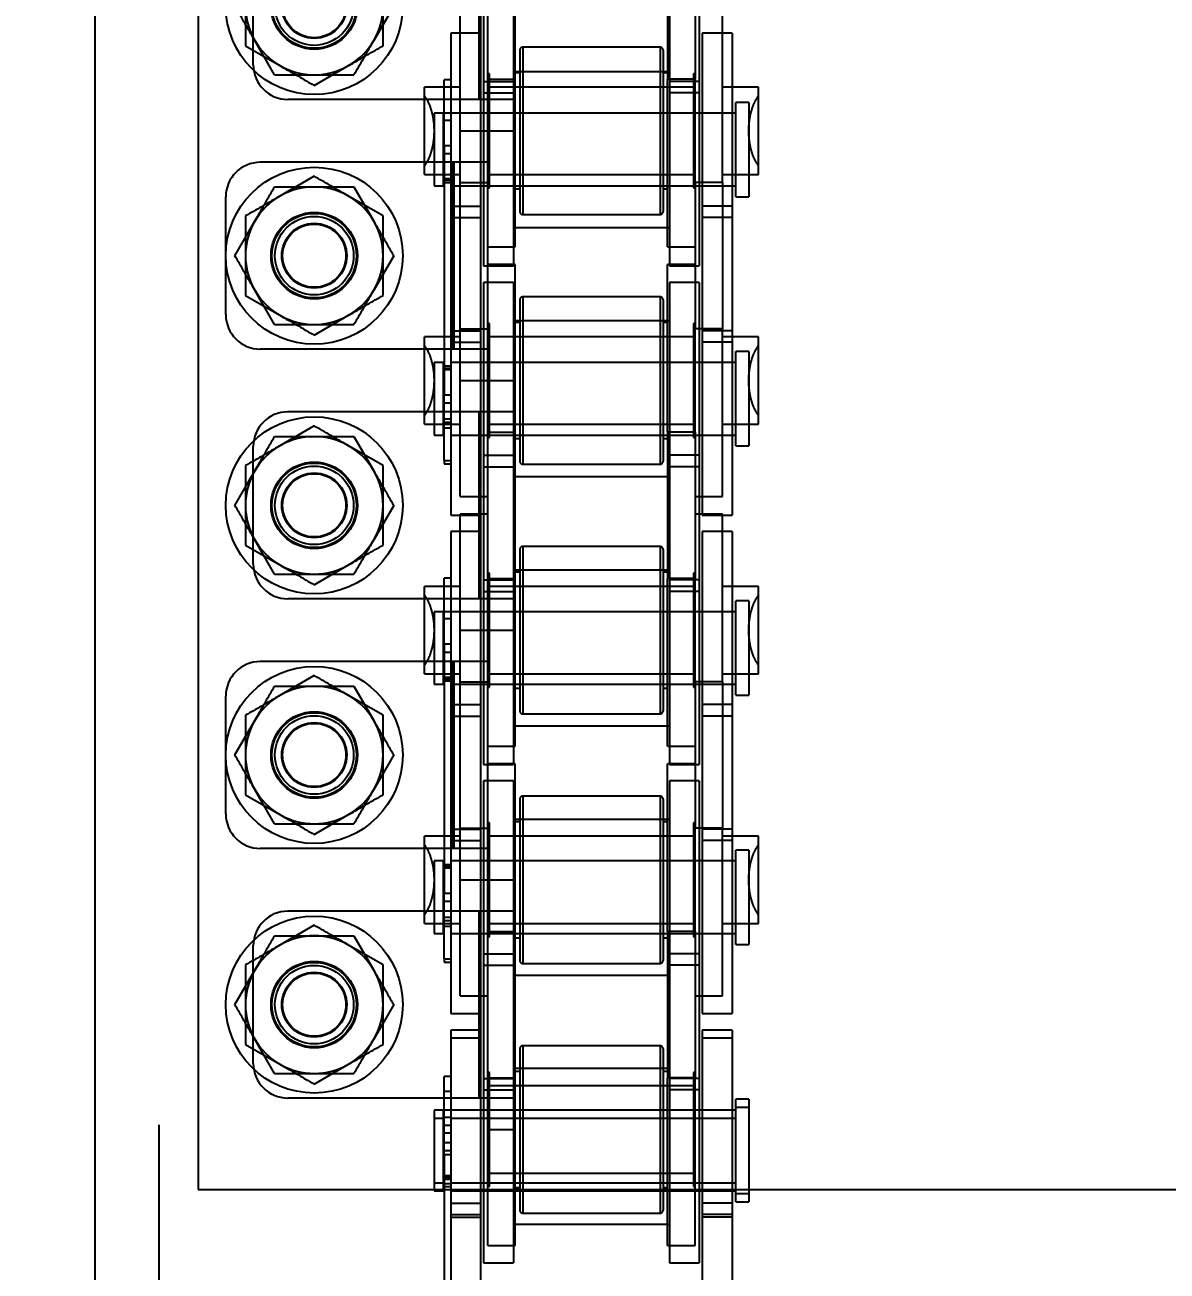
# Model space of a CAD drawing. Header units: metres. Extents: x 0 to 63075, y 0 to 44550.
# Drawn here: x 13774.9 to 13833, y 30065.2 to 30128.6 of the extents above; entities that cross this region are included whole.
import ezdxf

# ---------------------------------------------------------------- set-up
doc = ezdxf.new("R2010")
doc.units = ezdxf.units.M
doc.header["$LTSCALE"] = 75
doc.linetypes.add('HIDDEN2', pattern=[4.7625, 3.175, -1.5875])
for name, color, linetype in [('18_COTAS', 7, 'Continuous'), ('SDM', 7, 'Continuous'), ('SL1', 8, 'Continuous'), ('SL4', 4, 'Continuous'), ('ST1', 7, 'HIDDEN2')]:
    doc.layers.add(name, color=color, linetype=linetype)
doc.styles.add('ROMANS', font='ROMANS.SHX')
doc.dimstyles.new('75___1-75', dxfattribs={"dimscale": 75, "dimtxt": 2.5, "dimasz": 2, "dimexe": 1.5, "dimexo": 1, "dimgap": 0.5, "dimtad": 1, "dimdec": 0, "dimzin": 12, "dimtxsty": 'ROMANS', "dimcen": 0, "dimclrd": 256, "dimclre": 256, "dimclrt": 3, "dimazin": 3, "dimtfac": 1, "dimtdec": 0, "dimtmove": 0, "dimatfit": 0, "dimfxl": 1, "dimlwd": -1, "dimlwe": -1, "dimarcsym": 0})

# ---------------------------------------------------------------- blocks, each defined once
blk = doc.blocks.new('A$C1d93b9d1')
at = {"layer": 'SL1'}
for radius, start, end in [(1979, 150.488695, 76.215496), (1915.5, 151.397673, 77.946628), (1915.5, 151.397673, 77.482416), (1907.5, 151.517007, 77.895312), (1508, 159.384288, 0), (1508, 159.384288, 0), (1500, 179.960074, 0.039926)]:
    blk.add_arc((6031.727, 6950), radius, start, end, dxfattribs=at)
blk = doc.blocks.new('*D27')
at = {"layer": '18_COTAS', "transparency": 16777216}
for p, q in [((12131.24, 27878.333), (12131.24, 30705.371)), ((13913.74, 30509.566), (13913.74, 30705.371)), ((11981.24, 30592.871), (11122.311, 30592.871)), ((13913.74, 30592.871), (12131.24, 30592.871)), ((14063.74, 30592.871), (14213.74, 30592.871))]:
    blk.add_line(p, q, dxfattribs=at)
for points in [[(11981.24, 30617.871), (11981.24, 30567.871), (12131.24, 30592.871)], [(14063.74, 30617.871), (14063.74, 30567.871), (13913.74, 30592.871)]]:
    blk.add_solid(points, dxfattribs=at)
at = {"layer": 'Defpoints', "color": 0, "transparency": 16777216}
for p in [(13913.74, 30592.871), (13913.74, 30434.566), (12131.24, 27803.333)]:
    blk.add_point(p, dxfattribs=at)
at = {"layer": '18_COTAS', "color": 3, "transparency": 16777216, "insert": (11476.776, 30724.121), "char_height": 187.5, "attachment_point": 5, "style": 'ROMANS'}
blk.add_mtext('1782', dxfattribs=at)
blk = doc.blocks.new('A$C429c7d53')
at = {"layer": 'SL4'}
blk.add_line((57.76, 2339.738), (57.76, 3129.5), dxfattribs=at)
at = {"layer": 'ST1'}
for p, q in [((60.997, 3339.738), (60.997, 2339.738)), ((57.76, 2339.738), (57.76, 3129.5)), ((63, 3086.975), (63, 2979.255)), ((77.287, 3034.715), (77.287, 3044.215)), ((77.375, 3034.715), (77.375, 3044.215)), ((77.725, 3034.715), (77.725, 3044.215)), ((79.125, 3034.715), (79.125, 3044.215)), ((86.875, 3043.193), (86.875, 3035.737)), ((88.275, 3043.193), (88.275, 3035.737)), ((65.8, 3036.465), (65.8, 3042.465)), ((77.515, 3041.965), (77.515, 3035.626)), ((79.035, 3041.965), (79.035, 3035.626)), ((86.965, 3041.965), (86.965, 3035.626)), ((88.485, 3041.965), (88.485, 3035.626)), ((72.941, 3039.465), (71.931, 3037.715)), ((76.325, 3033.115), (76.325, 3039.02)), ((89.675, 3030.493), (89.675, 3039.02)), ((66.879, 3035.965), (65.869, 3037.715)), ((75.843, 3038.084), (75.843, 3029.287)), ((77.363, 3038.084), (75.843, 3038.084)), ((77.363, 3038.084), (77.363, 3029.287)), ((88.637, 3038.084), (88.637, 3029.287)), ((90.157, 3038.084), (88.637, 3038.084)), ((90.157, 3038.084), (90.157, 3029.287)), ((65.4, 3037.444), (67.15, 3036.434)), ((79.35, 3037.215), (79.35, 3029.015)), ((79.505, 3037.37), (79.505, 3028.908)), ((86.495, 3037.37), (79.505, 3037.37)), ((86.495, 3037.37), (86.495, 3028.908)), ((86.65, 3037.215), (86.65, 3029.015)), ((68.9, 3035.424), (70.65, 3036.434)), ((77.814, 3036.007), (77.725, 3036.007)), ((77.814, 3036.007), (77.725, 3035.918)), ((77.814, 3030.222), (77.814, 3036.007)), ((86.965, 3036.124), (79.035, 3036.124)), ((79.35, 3036.07), (79.125, 3036.07)), ((86.875, 3036.07), (86.65, 3036.07)), ((88.186, 3036.007), (88.186, 3030.222)), ((88.275, 3036.007), (88.186, 3036.007)), ((88.275, 3035.918), (88.186, 3036.007)), ((74.5, 3034.895), (74.5, 3035.34)), ((76.325, 3035.34), (74.5, 3035.34)), ((75.511, 3032.372), (75.511, 3035.716)), ((75.843, 3035.716), (75.511, 3035.716)), ((77.515, 3035.626), (77.515, 3026.244)), ((77.515, 3035.626), (79.035, 3035.626)), ((77.725, 3035.737), (79.125, 3035.737)), ((77.814, 3035.34), (77.725, 3035.429)), ((88.275, 3035.34), (77.725, 3035.34)), ((88.186, 3035.34), (77.814, 3035.34)), ((79.035, 3035.626), (79.035, 3026.244)), ((88.275, 3035.737), (86.875, 3035.737)), ((88.275, 3035.737), (86.875, 3035.737)), ((86.875, 3027.21), (86.875, 3035.737)), ((88.485, 3035.626), (86.965, 3035.626)), ((86.965, 3035.626), (86.965, 3026.244)), ((88.275, 3035.429), (88.186, 3035.34)), ((88.275, 3030.493), (88.275, 3035.737)), ((88.275, 3030.493), (88.275, 3035.737)), ((88.485, 3035.626), (88.485, 3026.244)), ((91.5, 3035.34), (89.675, 3035.34)), ((91.5, 3034.895), (91.5, 3035.34)), ((77.375, 3034.715), (67.55, 3034.715)), ((74.5, 3031.335), (74.5, 3034.895)), ((79.125, 3034.715), (77.375, 3034.715)), ((77.515, 3035.042), (79.035, 3035.042)), ((77.725, 3033.115), (77.725, 3034.715)), ((79.125, 3033.115), (79.125, 3034.715)), ((88.485, 3035.042), (86.965, 3035.042)), ((90.341, 3029.766), (90.341, 3034.563)), ((91, 3034.563), (90.341, 3034.563)), ((91, 3034.563), (91, 3029.77)), ((91.5, 3031.335), (91.5, 3034.895)), ((75, 3034.009), (75, 3030.323)), ((75.474, 3034.009), (75, 3034.009)), ((75.474, 3030.319), (75.474, 3034.009)), ((77.363, 3034.009), (75.511, 3034.009)), ((90.341, 3034.009), (75.843, 3034.009)), ((79.035, 3034.009), (77.515, 3034.009)), ((86.965, 3034.009), (79.035, 3034.009)), ((88.485, 3034.009), (86.965, 3034.009)), ((90.157, 3034.009), (88.637, 3034.009)), ((75.843, 3033.64), (75.474, 3033.64)), ((76.325, 3033.115), (77.725, 3033.115)), ((76.325, 3031.515), (76.325, 3033.115)), ((77.725, 3031.515), (77.725, 3033.115)), ((77.725, 3033.115), (79.125, 3033.115)), ((79.125, 3027.21), (79.125, 3033.115)), ((75.511, 3032.372), (75.843, 3032.372)), ((75.511, 3032.372), (75.511, 3019.694)), ((75.975, 3031.515), (66.15, 3031.515)), ((75.511, 3031.957), (75.843, 3031.957)), ((75.975, 3022.015), (75.975, 3031.515)), ((77.725, 3031.515), (75.975, 3031.515)), ((76.012, 3022.015), (76.012, 3031.515)), ((76.325, 3022.015), (76.325, 3031.515)), ((77.725, 3022.015), (77.725, 3031.515)), ((68.9, 3030.806), (67.15, 3029.796)), ((74.5, 3030.89), (74.5, 3031.335)), ((74.5, 3030.89), (76.325, 3030.89)), ((77.725, 3030.89), (88.275, 3030.89)), ((77.725, 3030.801), (77.814, 3030.89)), ((77.814, 3030.89), (88.186, 3030.89)), ((88.186, 3030.89), (88.275, 3030.801)), ((89.675, 3030.89), (91.5, 3030.89)), ((91.5, 3030.89), (91.5, 3031.335)), ((70.921, 3030.265), (71.931, 3028.515)), ((75, 3030.323), (75, 3030.319)), ((75, 3030.319), (75.474, 3030.319)), ((75.474, 3030.688), (75.843, 3030.688)), ((75.511, 3030.6), (75.843, 3030.6)), ((75.511, 3030.496), (75.843, 3030.496)), ((75.843, 3030.319), (77.363, 3030.319)), ((75.843, 3030.319), (90.341, 3030.319)), ((76.325, 3030.493), (77.725, 3030.493)), ((77.515, 3030.319), (79.035, 3030.319)), ((77.725, 3030.311), (77.814, 3030.222)), ((77.725, 3030.222), (77.814, 3030.222)), ((79.035, 3030.319), (86.965, 3030.319)), ((79.125, 3030.16), (79.35, 3030.16)), ((86.65, 3030.16), (86.875, 3030.16)), ((86.965, 3030.319), (88.485, 3030.319)), ((88.186, 3030.222), (88.275, 3030.311)), ((88.186, 3030.222), (88.275, 3030.222)), ((89.675, 3030.493), (88.275, 3030.493)), ((89.675, 3030.493), (88.275, 3030.493)), ((88.275, 3030.493), (88.275, 3023.037)), ((88.637, 3030.319), (90.157, 3030.319)), ((89.675, 3030.493), (89.675, 3023.037)), ((64.4, 3023.765), (64.4, 3029.765)), ((72.4, 3028.786), (70.65, 3029.796)), ((90.341, 3029.766), (91, 3029.766)), ((91, 3029.77), (91, 3029.766)), ((75.843, 3029.287), (77.363, 3029.287)), ((75.843, 3029.287), (75.843, 3022.948)), ((77.363, 3029.287), (77.363, 3022.948)), ((79.505, 3028.86), (86.495, 3028.86)), ((90.157, 3029.287), (88.637, 3029.287)), ((88.637, 3029.287), (88.637, 3022.948)), ((90.157, 3029.287), (90.157, 3022.948)), ((64.859, 3026.765), (65.869, 3028.515)), ((75.843, 3028.703), (77.363, 3028.703)), ((90.157, 3028.703), (88.637, 3028.703)), ((79.035, 3028.204), (86.965, 3028.204)), ((77.725, 3027.21), (79.125, 3027.21)), ((86.875, 3027.21), (88.275, 3027.21)), ((72.941, 3026.765), (71.931, 3025.015)), ((79.125, 3026.32), (77.725, 3026.32)), ((79.125, 3020.415), (79.125, 3026.32)), ((86.875, 3017.793), (86.875, 3026.32)), ((88.275, 3026.32), (86.875, 3026.32)), ((77.515, 3026.244), (79.035, 3026.244)), ((86.965, 3026.244), (88.485, 3026.244)), ((77.515, 3025.406), (77.515, 3016.609)), ((79.035, 3025.406), (77.515, 3025.406)), ((79.035, 3025.406), (79.035, 3016.609)), ((86.965, 3025.406), (86.965, 3016.609)), ((88.485, 3025.406), (86.965, 3025.406)), ((88.485, 3025.406), (88.485, 3016.609)), ((65.4, 3024.744), (67.15, 3023.734)), ((66.879, 3023.265), (65.869, 3025.015)), ((79.35, 3024.515), (79.35, 3016.315)), ((79.505, 3024.67), (79.505, 3016.208)), ((86.495, 3024.67), (79.505, 3024.67)), ((86.495, 3024.67), (86.495, 3016.208)), ((86.65, 3024.515), (86.65, 3016.315)), ((68.9, 3022.724), (70.65, 3023.734)), ((77.814, 3023.307), (77.725, 3023.218)), ((77.814, 3023.307), (77.725, 3023.307)), ((77.814, 3017.522), (77.814, 3023.307)), ((86.965, 3023.446), (79.035, 3023.446)), ((79.35, 3023.37), (79.125, 3023.37)), ((86.875, 3023.37), (86.65, 3023.37)), ((88.186, 3023.307), (88.186, 3017.522)), ((88.275, 3023.307), (88.186, 3023.307)), ((88.275, 3023.218), (88.186, 3023.307)), ((74.5, 3022.195), (74.5, 3022.64)), ((76.325, 3022.64), (74.5, 3022.64)), ((75.843, 3022.948), (77.363, 3022.948)), ((75.843, 3022.948), (75.843, 3013.566)), ((76.325, 3023.037), (77.725, 3023.037)), ((77.363, 3022.948), (77.363, 3013.566)), ((77.814, 3022.64), (77.725, 3022.729)), ((88.275, 3022.64), (77.725, 3022.64)), ((88.186, 3022.64), (77.814, 3022.64)), ((88.275, 3022.729), (88.186, 3022.64)), ((89.675, 3023.037), (88.275, 3023.037)), ((89.675, 3023.037), (88.275, 3023.037)), ((88.275, 3017.793), (88.275, 3023.037)), ((88.275, 3017.793), (88.275, 3023.037)), ((90.157, 3022.948), (88.637, 3022.948)), ((88.637, 3022.948), (88.637, 3013.566)), ((89.675, 3014.51), (89.675, 3023.037)), ((91.5, 3022.64), (89.675, 3022.64)), ((90.157, 3022.948), (90.157, 3013.566)), ((91.5, 3022.195), (91.5, 3022.64)), ((75.975, 3022.015), (66.15, 3022.015)), ((74.5, 3018.635), (74.5, 3022.195)), ((75.843, 3022.364), (77.363, 3022.364)), ((77.725, 3022.015), (75.975, 3022.015)), ((76.325, 3020.415), (76.325, 3022.015)), ((77.725, 3020.415), (77.725, 3022.015)), ((90.157, 3022.364), (88.637, 3022.364)), ((90.341, 3017.088), (90.341, 3021.885)), ((91, 3021.885), (90.341, 3021.885)), ((91, 3021.885), (91, 3017.092)), ((91.5, 3018.635), (91.5, 3022.195)), ((75, 3021.331), (75, 3017.644)), ((75.474, 3021.331), (75, 3021.331)), ((75.474, 3017.641), (75.474, 3021.331)), ((77.363, 3021.331), (75.843, 3021.331)), ((90.341, 3021.331), (75.843, 3021.331)), ((79.035, 3021.331), (77.515, 3021.331)), ((86.965, 3021.331), (79.035, 3021.331)), ((88.485, 3021.331), (86.965, 3021.331)), ((90.157, 3021.331), (88.637, 3021.331)), ((75.843, 3020.962), (75.474, 3020.962)), ((75.511, 3021.154), (75.843, 3021.154)), ((75.511, 3021.051), (75.843, 3021.051)), ((76.325, 3020.415), (77.725, 3020.415)), ((76.325, 3014.51), (76.325, 3020.415)), ((77.725, 3020.415), (79.125, 3020.415)), ((77.725, 3018.815), (77.725, 3020.415)), ((79.125, 3018.815), (79.125, 3020.415)), ((75.511, 3019.694), (75.843, 3019.694)), ((75.511, 3016.347), (75.511, 3019.694)), ((77.375, 3018.815), (67.55, 3018.815)), ((75.511, 3019.278), (75.843, 3019.278)), ((77.287, 3009.315), (77.287, 3018.815)), ((77.375, 3009.315), (77.375, 3018.815)), ((79.125, 3018.815), (77.375, 3018.815)), ((77.725, 3009.315), (77.725, 3018.815)), ((79.125, 3009.315), (79.125, 3018.815)), ((68.9, 3018.106), (67.15, 3017.096)), ((74.5, 3018.19), (74.5, 3018.635)), ((74.5, 3018.19), (76.325, 3018.19)), ((75.511, 3018.467), (75.843, 3018.467)), ((75.511, 3018.295), (75.843, 3018.295)), ((77.725, 3018.19), (88.275, 3018.19)), ((77.725, 3018.101), (77.814, 3018.19)), ((77.814, 3018.19), (88.186, 3018.19)), ((88.186, 3018.19), (88.275, 3018.101)), ((89.675, 3018.19), (91.5, 3018.19)), ((91.5, 3018.19), (91.5, 3018.635)), ((70.921, 3017.565), (71.931, 3015.815)), ((75, 3017.644), (75, 3017.641)), ((75, 3017.641), (75.474, 3017.641)), ((75.474, 3018.01), (75.843, 3018.01)), ((75.843, 3017.641), (77.363, 3017.641)), ((75.843, 3017.641), (90.341, 3017.641)), ((77.515, 3017.641), (79.035, 3017.641)), ((77.725, 3017.793), (79.125, 3017.793)), ((77.725, 3017.611), (77.814, 3017.522)), ((77.725, 3017.522), (77.814, 3017.522)), ((79.035, 3017.641), (86.965, 3017.641)), ((79.125, 3017.46), (79.35, 3017.46)), ((86.65, 3017.46), (86.875, 3017.46)), ((88.275, 3017.793), (86.875, 3017.793)), ((88.275, 3017.793), (86.875, 3017.793)), ((86.875, 3017.793), (86.875, 3010.337)), ((86.965, 3017.641), (88.485, 3017.641)), ((88.186, 3017.522), (88.275, 3017.611)), ((88.186, 3017.522), (88.275, 3017.522)), ((88.275, 3017.793), (88.275, 3010.337)), ((88.637, 3017.641), (90.157, 3017.641)), ((65.8, 3011.065), (65.8, 3017.065)), ((72.4, 3016.086), (70.65, 3017.096)), ((90.341, 3017.088), (91, 3017.088)), ((91, 3017.092), (91, 3017.088)), ((75.511, 3016.347), (75.843, 3016.347)), ((75.511, 3016.347), (75.511, 3016.175)), ((75.511, 3016.175), (75.843, 3016.175)), ((77.515, 3016.609), (79.035, 3016.609)), ((77.515, 3016.609), (77.515, 3010.27)), ((79.035, 3016.609), (79.035, 3010.27)), ((88.485, 3016.609), (86.965, 3016.609)), ((86.965, 3016.609), (86.965, 3010.27)), ((88.485, 3016.609), (88.485, 3010.27)), ((64.859, 3014.065), (65.869, 3015.815)), ((77.515, 3016.024), (79.035, 3016.024)), ((79.505, 3016.16), (86.495, 3016.16)), ((88.485, 3016.024), (86.965, 3016.024)), ((79.035, 3015.526), (86.965, 3015.526)), ((76.325, 3014.51), (77.725, 3014.51)), ((88.275, 3014.51), (89.675, 3014.51)), ((72.941, 3014.065), (71.931, 3012.315)), ((75.843, 3013.566), (77.363, 3013.566)), ((76.325, 3007.715), (76.325, 3013.62)), ((77.725, 3013.62), (76.325, 3013.62)), ((89.675, 3013.62), (88.275, 3013.62)), ((88.637, 3013.566), (90.157, 3013.566)), ((89.675, 3005.093), (89.675, 3013.62)), ((75.843, 3012.728), (75.843, 3003.93)), ((77.363, 3012.728), (75.843, 3012.728)), ((77.363, 3012.728), (77.363, 3003.93)), ((88.637, 3012.728), (88.637, 3003.93)), ((90.157, 3012.728), (88.637, 3012.728)), ((90.157, 3012.728), (90.157, 3003.93)), ((65.4, 3012.044), (67.15, 3011.034)), ((66.879, 3010.565), (65.869, 3012.315)), ((79.35, 3011.815), (79.35, 3003.615)), ((79.505, 3011.97), (79.505, 3003.508)), ((86.495, 3011.97), (79.505, 3011.97)), ((86.495, 3011.97), (86.495, 3003.508)), ((86.65, 3011.815), (86.65, 3003.615)), ((68.9, 3010.024), (70.65, 3011.034)), ((77.814, 3010.607), (77.725, 3010.607)), ((77.814, 3010.607), (77.725, 3010.518)), ((77.814, 3004.822), (77.814, 3010.607)), ((86.965, 3010.768), (79.035, 3010.768)), ((79.35, 3010.67), (79.125, 3010.67)), ((86.875, 3010.67), (86.65, 3010.67)), ((88.186, 3010.607), (88.186, 3004.822)), ((88.275, 3010.518), (88.186, 3010.607)), ((88.275, 3010.607), (88.186, 3010.607)), ((74.5, 3009.495), (74.5, 3009.94)), ((76.325, 3009.94), (74.5, 3009.94)), ((75.511, 3007.016), (75.511, 3010.36)), ((75.843, 3010.36), (75.511, 3010.36)), ((77.515, 3010.27), (79.035, 3010.27)), ((77.515, 3010.27), (77.515, 3000.888)), ((77.725, 3010.337), (79.125, 3010.337)), ((77.814, 3009.94), (77.725, 3010.029)), ((88.275, 3009.94), (77.725, 3009.94)), ((88.186, 3009.94), (77.814, 3009.94)), ((79.035, 3010.27), (79.035, 3000.888)), ((88.275, 3010.337), (86.875, 3010.337)), ((88.275, 3010.337), (86.875, 3010.337)), ((86.875, 3001.81), (86.875, 3010.337)), ((88.485, 3010.27), (86.965, 3010.27)), ((86.965, 3010.27), (86.965, 3000.888)), ((88.275, 3010.029), (88.186, 3009.94)), ((88.275, 3005.093), (88.275, 3010.337)), ((88.275, 3005.093), (88.275, 3010.337)), ((88.485, 3010.27), (88.485, 3000.888)), ((91.5, 3009.94), (89.675, 3009.94)), ((91.5, 3009.495), (91.5, 3009.94)), ((77.375, 3009.315), (67.55, 3009.315)), ((74.5, 3005.935), (74.5, 3009.495)), ((79.125, 3009.315), (77.375, 3009.315)), ((77.515, 3009.685), (79.035, 3009.685)), ((77.725, 3007.715), (77.725, 3009.315)), ((79.125, 3007.715), (79.125, 3009.315)), ((88.485, 3009.685), (86.965, 3009.685)), ((90.341, 3004.409), (90.341, 3009.206)), ((91, 3009.206), (90.341, 3009.206)), ((91, 3009.206), (91, 3004.413)), ((91.5, 3005.935), (91.5, 3009.495)), ((75, 3008.653), (75, 3004.966)), ((75.474, 3008.653), (75, 3008.653)), ((75.474, 3004.963), (75.474, 3008.653)), ((77.363, 3008.653), (75.511, 3008.653)), ((90.341, 3008.653), (75.843, 3008.653)), ((79.035, 3008.653), (77.515, 3008.653)), ((86.965, 3008.653), (79.035, 3008.653)), ((88.485, 3008.653), (86.965, 3008.653)), ((90.157, 3008.653), (88.637, 3008.653)), ((75.843, 3008.284), (75.474, 3008.284)), ((76.325, 3007.715), (77.725, 3007.715)), ((76.325, 3006.115), (76.325, 3007.715)), ((77.725, 3006.115), (77.725, 3007.715)), ((77.725, 3007.715), (79.125, 3007.715)), ((79.125, 3001.81), (79.125, 3007.715)), ((75.511, 3007.016), (75.843, 3007.016)), ((75.511, 3007.016), (75.511, 2994.337)), ((75.975, 3006.115), (66.15, 3006.115)), ((75.511, 3006.6), (75.843, 3006.6)), ((75.975, 2996.615), (75.975, 3006.115)), ((77.725, 3006.115), (75.975, 3006.115)), ((76.012, 2996.615), (76.012, 3006.115)), ((76.325, 2996.615), (76.325, 3006.115)), ((77.725, 2996.615), (77.725, 3006.115)), ((68.9, 3005.406), (67.15, 3004.396)), ((74.5, 3005.49), (74.5, 3005.935)), ((74.5, 3005.49), (76.325, 3005.49)), ((77.725, 3005.49), (88.275, 3005.49)), ((77.725, 3005.401), (77.814, 3005.49)), ((77.814, 3005.49), (88.186, 3005.49)), ((88.186, 3005.49), (88.275, 3005.401)), ((89.675, 3005.49), (91.5, 3005.49)), ((91.5, 3005.49), (91.5, 3005.935)), ((70.921, 3004.865), (71.931, 3003.115)), ((75, 3004.966), (75, 3004.963)), ((75, 3004.963), (75.474, 3004.963)), ((75.474, 3005.332), (75.843, 3005.332)), ((75.511, 3005.243), (75.843, 3005.243)), ((75.511, 3005.14), (75.843, 3005.14)), ((75.843, 3004.963), (77.363, 3004.963)), ((75.843, 3004.963), (90.341, 3004.963)), ((76.325, 3005.093), (77.725, 3005.093)), ((77.515, 3004.963), (79.035, 3004.963)), ((77.725, 3004.911), (77.814, 3004.822)), ((77.725, 3004.822), (77.814, 3004.822)), ((79.035, 3004.963), (86.965, 3004.963)), ((79.125, 3004.76), (79.35, 3004.76)), ((86.65, 3004.76), (86.875, 3004.76)), ((86.965, 3004.963), (88.485, 3004.963)), ((88.186, 3004.822), (88.275, 3004.911)), ((88.186, 3004.822), (88.275, 3004.822)), ((89.675, 3005.093), (88.275, 3005.093)), ((89.675, 3005.093), (88.275, 3005.093)), ((88.275, 3005.093), (88.275, 2997.637)), ((88.637, 3004.963), (90.157, 3004.963)), ((89.675, 3005.093), (89.675, 2997.637)), ((64.4, 2998.365), (64.4, 3004.365)), ((72.4, 3003.386), (70.65, 3004.396)), ((90.341, 3004.409), (91, 3004.409)), ((91, 3004.413), (91, 3004.409)), ((75.843, 3003.93), (77.363, 3003.93)), ((75.843, 3003.93), (75.843, 2997.591)), ((77.363, 3003.93), (77.363, 2997.591)), ((90.157, 3003.93), (88.637, 3003.93)), ((88.637, 3003.93), (88.637, 2997.591)), ((90.157, 3003.93), (90.157, 2997.591)), ((64.859, 3001.365), (65.869, 3003.115)), ((75.843, 3003.346), (77.363, 3003.346)), ((79.505, 3003.46), (86.495, 3003.46)), ((90.157, 3003.346), (88.637, 3003.346)), ((79.035, 3002.848), (86.965, 3002.848)), ((77.725, 3001.81), (79.125, 3001.81)), ((86.875, 3001.81), (88.275, 3001.81)), ((72.941, 3001.365), (71.931, 2999.615)), ((77.515, 3000.888), (79.035, 3000.888)), ((79.125, 3000.92), (77.725, 3000.92)), ((79.125, 2995.015), (79.125, 3000.92)), ((86.875, 2992.393), (86.875, 3000.92)), ((88.275, 3000.92), (86.875, 3000.92)), ((86.965, 3000.888), (88.485, 3000.888)), ((77.515, 3000.05), (77.515, 2991.252)), ((79.035, 3000.05), (77.515, 3000.05)), ((79.035, 3000.05), (79.035, 2991.252)), ((86.965, 3000.05), (86.965, 2991.252)), ((88.485, 3000.05), (86.965, 3000.05)), ((88.485, 3000.05), (88.485, 2991.252)), ((65.4, 2999.344), (67.15, 2998.334)), ((66.879, 2997.865), (65.869, 2999.615)), ((79.35, 2999.115), (79.35, 2990.915)), ((79.505, 2999.27), (79.505, 2990.808)), ((86.495, 2999.27), (79.505, 2999.27)), ((86.495, 2999.27), (86.495, 2990.808)), ((86.65, 2999.115), (86.65, 2990.915)), ((68.9, 2997.324), (70.65, 2998.334)), ((77.814, 2997.907), (77.725, 2997.907)), ((77.814, 2997.907), (77.725, 2997.818)), ((77.814, 2992.122), (77.814, 2997.907)), ((86.965, 2998.09), (79.035, 2998.09)), ((79.35, 2997.97), (79.125, 2997.97)), ((86.875, 2997.97), (86.65, 2997.97)), ((88.186, 2997.907), (88.186, 2992.122)), ((88.275, 2997.907), (88.186, 2997.907)), ((88.275, 2997.818), (88.186, 2997.907)), ((74.5, 2996.795), (74.5, 2997.24)), ((76.325, 2997.24), (74.5, 2997.24)), ((75.843, 2997.591), (75.843, 2988.21)), ((75.843, 2997.591), (77.363, 2997.591)), ((76.325, 2997.637), (77.725, 2997.637)), ((77.363, 2997.591), (77.363, 2988.21)), ((77.814, 2997.24), (77.725, 2997.329)), ((88.275, 2997.24), (77.725, 2997.24)), ((88.186, 2997.24), (77.814, 2997.24)), ((88.275, 2997.329), (88.186, 2997.24)), ((89.675, 2997.637), (88.275, 2997.637)), ((89.675, 2997.637), (88.275, 2997.637)), ((88.275, 2992.393), (88.275, 2997.637)), ((90.157, 2997.591), (88.637, 2997.591)), ((88.637, 2997.591), (88.637, 2988.21)), ((89.675, 2989.11), (89.675, 2997.637)), ((91.5, 2997.24), (89.675, 2997.24)), ((90.157, 2997.591), (90.157, 2988.21)), ((91.5, 2996.795), (91.5, 2997.24)), ((75.975, 2996.615), (66.15, 2996.615)), ((74.5, 2993.235), (74.5, 2996.795)), ((75.843, 2997.007), (77.363, 2997.007)), ((77.725, 2996.615), (75.975, 2996.615)), ((76.325, 2995.015), (76.325, 2996.615)), ((77.725, 2995.015), (77.725, 2996.615)), ((90.157, 2997.007), (88.637, 2997.007)), ((90.341, 2991.731), (90.341, 2996.528)), ((91, 2996.528), (90.341, 2996.528)), ((91, 2996.528), (91, 2991.735)), ((91.5, 2993.235), (91.5, 2996.795)), ((75, 2995.975), (75, 2992.288)), ((75.474, 2995.975), (75, 2995.975)), ((75.474, 2992.285), (75.474, 2995.975)), ((77.363, 2995.975), (75.843, 2995.975)), ((90.341, 2995.975), (75.843, 2995.975)), ((79.035, 2995.975), (77.515, 2995.975)), ((86.965, 2995.975), (79.035, 2995.975)), ((88.485, 2995.975), (86.965, 2995.975)), ((90.157, 2995.975), (88.637, 2995.975)), ((75.843, 2995.606), (75.474, 2995.606)), ((75.511, 2995.798), (75.843, 2995.798)), ((75.511, 2995.694), (75.843, 2995.694)), ((76.325, 2995.015), (77.725, 2995.015)), ((76.325, 2989.11), (76.325, 2995.015)), ((77.725, 2995.015), (79.125, 2995.015)), ((77.725, 2993.415), (77.725, 2995.015)), ((79.125, 2993.415), (79.125, 2995.015)), ((75.511, 2994.337), (75.843, 2994.337)), ((75.511, 2990.991), (75.511, 2994.337)), ((77.375, 2993.415), (67.55, 2993.415)), ((75.511, 2993.922), (75.843, 2993.922)), ((77.287, 2983.915), (77.287, 2993.415)), ((77.375, 2983.915), (77.375, 2993.415)), ((79.125, 2993.415), (77.375, 2993.415)), ((77.725, 2983.915), (77.725, 2993.415)), ((79.125, 2983.915), (79.125, 2993.415)), ((68.9, 2992.706), (67.15, 2991.696)), ((74.5, 2992.79), (74.5, 2993.235)), ((74.5, 2992.79), (76.325, 2992.79)), ((75.511, 2993.111), (75.843, 2993.111)), ((75.511, 2992.938), (75.843, 2992.938)), ((77.725, 2992.79), (88.275, 2992.79)), ((77.725, 2992.701), (77.814, 2992.79)), ((77.814, 2992.79), (88.186, 2992.79)), ((88.186, 2992.79), (88.275, 2992.701)), ((89.675, 2992.79), (91.5, 2992.79)), ((91.5, 2992.79), (91.5, 2993.235)), ((70.921, 2992.165), (71.931, 2990.415)), ((75, 2992.288), (75, 2992.285)), ((75, 2992.285), (75.474, 2992.285)), ((75.474, 2992.654), (75.843, 2992.654)), ((75.843, 2992.285), (77.363, 2992.285)), ((75.843, 2992.285), (90.341, 2992.285)), ((77.515, 2992.285), (79.035, 2992.285)), ((77.725, 2992.393), (79.125, 2992.393)), ((77.725, 2992.211), (77.814, 2992.122)), ((77.725, 2992.122), (77.814, 2992.122)), ((79.035, 2992.285), (86.965, 2992.285)), ((88.275, 2992.393), (86.875, 2992.393)), ((88.275, 2992.393), (86.875, 2992.393)), ((86.875, 2992.393), (86.875, 2984.937)), ((86.965, 2992.285), (88.485, 2992.285)), ((88.186, 2992.122), (88.275, 2992.211)), ((88.186, 2992.122), (88.275, 2992.122)), ((88.275, 2992.393), (88.275, 2984.937)), ((88.637, 2992.285), (90.157, 2992.285)), ((65.8, 2985.665), (65.8, 2991.665)), ((72.4, 2990.686), (70.65, 2991.696)), ((79.125, 2992.06), (79.35, 2992.06)), ((86.65, 2992.06), (86.875, 2992.06)), ((90.341, 2991.731), (91, 2991.731)), ((91, 2991.735), (91, 2991.731)), ((75.511, 2990.991), (75.843, 2990.991)), ((75.511, 2990.991), (75.511, 2990.818)), ((75.511, 2990.818), (75.843, 2990.818)), ((77.515, 2991.252), (79.035, 2991.252)), ((77.515, 2991.252), (77.515, 2984.913)), ((79.035, 2991.252), (79.035, 2984.913)), ((88.485, 2991.252), (86.965, 2991.252)), ((86.965, 2991.252), (86.965, 2984.913)), ((88.485, 2991.252), (88.485, 2984.913)), ((64.859, 2988.665), (65.869, 2990.415)), ((77.515, 2990.668), (79.035, 2990.668)), ((79.505, 2990.76), (86.495, 2990.76)), ((88.485, 2990.668), (86.965, 2990.668)), ((79.035, 2990.17), (86.965, 2990.17)), ((76.325, 2989.11), (77.725, 2989.11)), ((88.275, 2989.11), (89.675, 2989.11)), ((72.941, 2988.665), (71.931, 2986.915)), ((75.843, 2988.21), (77.363, 2988.21)), ((88.637, 2988.21), (90.157, 2988.21)), ((75.843, 2987.371), (75.843, 2986.955)), ((77.363, 2987.371), (75.843, 2987.371)), ((77.363, 2987.371), (77.363, 2986.955)), ((88.637, 2987.371), (88.637, 2986.955)), ((90.157, 2987.371), (88.637, 2987.371)), ((90.157, 2987.371), (90.157, 2986.955)), ((65.4, 2986.644), (67.15, 2985.634)), ((66.879, 2985.165), (65.869, 2986.915)), ((75.843, 2986.955), (75.843, 2977.86)), ((77.363, 2986.955), (75.843, 2986.955)), ((77.363, 2986.955), (77.363, 2977.86)), ((79.35, 2986.415), (79.35, 2978.215)), ((79.505, 2986.57), (79.505, 2978.108)), ((86.495, 2986.57), (79.505, 2986.57)), ((86.495, 2986.57), (86.495, 2978.108)), ((86.65, 2986.415), (86.65, 2978.215)), ((88.637, 2986.955), (88.637, 2977.86)), ((90.157, 2986.955), (88.637, 2986.955)), ((90.157, 2986.955), (90.157, 2977.86)), ((68.9, 2984.624), (70.65, 2985.634)), ((77.814, 2985.207), (77.725, 2985.207)), ((77.814, 2985.207), (77.725, 2985.118)), ((77.814, 2979.422), (77.814, 2985.207)), ((86.965, 2985.411), (79.035, 2985.411)), ((79.35, 2985.27), (79.125, 2985.27)), ((86.875, 2985.27), (86.65, 2985.27)), ((88.186, 2985.207), (88.186, 2979.422)), ((88.275, 2985.207), (88.186, 2985.207)), ((88.275, 2985.118), (88.186, 2985.207)), ((75.511, 2984.266), (75.511, 2985.003)), ((75.843, 2985.003), (75.511, 2985.003)), ((77.515, 2984.913), (77.515, 2975.531)), ((77.515, 2984.913), (79.035, 2984.913)), ((77.725, 2984.937), (79.125, 2984.937)), ((77.814, 2984.54), (77.725, 2984.629)), ((88.186, 2984.54), (77.814, 2984.54)), ((79.035, 2984.913), (79.035, 2975.531)), ((88.275, 2984.937), (86.875, 2984.937)), ((88.275, 2984.937), (86.875, 2984.937)), ((86.875, 2976.41), (86.875, 2984.937)), ((88.485, 2984.913), (86.965, 2984.913)), ((86.965, 2984.913), (86.965, 2975.531)), ((88.275, 2984.629), (88.186, 2984.54)), ((88.275, 2976.41), (88.275, 2984.937)), ((88.485, 2984.913), (88.485, 2975.531)), ((77.375, 2983.915), (67.55, 2983.915)), ((75.511, 2984.266), (75.843, 2984.266)), ((75.511, 2981.035), (75.511, 2984.266)), ((79.125, 2983.915), (77.375, 2983.915)), ((77.515, 2984.329), (79.035, 2984.329)), ((77.725, 2982.315), (77.725, 2983.915)), ((79.125, 2982.315), (79.125, 2983.915)), ((88.485, 2984.329), (86.965, 2984.329)), ((90.341, 2983.434), (90.341, 2983.85)), ((91, 2983.85), (90.341, 2983.85)), ((91, 2983.85), (91, 2983.434)), ((75, 2983.296), (75, 2982.88)), ((75.474, 2983.296), (75, 2983.296)), ((75.474, 2982.88), (75.474, 2983.296)), ((77.363, 2983.296), (75.511, 2983.296)), ((90.341, 2983.296), (75.843, 2983.296)), ((79.035, 2983.296), (77.515, 2983.296)), ((86.965, 2983.296), (79.035, 2983.296)), ((88.485, 2983.296), (86.965, 2983.296)), ((90.157, 2983.296), (88.637, 2983.296)), ((90.341, 2978.637), (90.341, 2983.434)), ((91, 2983.434), (90.341, 2983.434)), ((91, 2983.434), (91, 2978.637)), ((75, 2982.88), (75, 2979.19)), ((75.474, 2982.88), (75, 2982.88)), ((75.843, 2982.927), (75.474, 2982.927)), ((75.474, 2979.19), (75.474, 2982.88)), ((77.363, 2982.88), (75.843, 2982.88)), ((90.341, 2982.88), (75.843, 2982.88)), ((90.157, 2982.88), (88.637, 2982.88)), ((75.843, 2982.511), (75.474, 2982.511)), ((75.511, 2982.142), (75.843, 2982.142)), ((77.725, 2982.315), (79.125, 2982.315)), ((77.725, 2976.41), (77.725, 2982.315)), ((79.125, 2976.41), (79.125, 2982.315)), ((75.511, 2981.659), (75.843, 2981.659)), ((75.511, 2981.244), (75.843, 2981.244)), ((75.511, 2981.035), (75.511, 2968.335)), ((75.511, 2981.035), (75.843, 2981.035)), ((77.725, 2980.001), (77.814, 2980.09)), ((77.814, 2980.09), (88.186, 2980.09)), ((88.186, 2980.09), (88.275, 2980.001)), ((75, 2979.606), (75.474, 2979.606)), ((75.474, 2979.975), (75.843, 2979.975)), ((75.474, 2979.559), (75.843, 2979.559)), ((75.511, 2979.887), (75.843, 2979.887)), ((75.511, 2979.783), (75.843, 2979.783)), ((75.511, 2979.416), (75.843, 2979.416)), ((75.843, 2979.606), (77.363, 2979.606)), ((75.843, 2979.606), (90.341, 2979.606)), ((77.515, 2979.606), (79.035, 2979.606)), ((77.725, 2979.511), (77.814, 2979.422)), ((77.725, 2979.422), (77.814, 2979.422)), ((79.035, 2979.606), (86.965, 2979.606)), ((86.965, 2979.606), (88.485, 2979.606)), ((88.186, 2979.422), (88.275, 2979.511)), ((88.186, 2979.422), (88.275, 2979.422)), ((88.637, 2979.606), (90.157, 2979.606)), ((63, 2979.255), (118, 2979.255)), ((75, 2979.19), (75.474, 2979.19)), ((75.843, 2979.19), (77.363, 2979.19)), ((75.843, 2979.19), (90.341, 2979.19)), ((79.125, 2979.36), (79.35, 2979.36)), ((86.65, 2979.36), (86.875, 2979.36)), ((88.637, 2979.19), (90.157, 2979.19)), ((90.341, 2979.053), (91, 2979.053)), ((75.843, 2978.574), (77.363, 2978.574)), ((90.157, 2978.574), (88.637, 2978.574)), ((90.341, 2978.637), (91, 2978.637)), ((75.843, 2977.99), (77.363, 2977.99)), ((75.843, 2977.86), (77.363, 2977.86)), ((75.843, 2977.86), (75.843, 2971.51)), ((77.363, 2977.86), (77.363, 2971.51)), ((79.505, 2978.06), (86.495, 2978.06)), ((90.157, 2977.99), (88.637, 2977.99)), ((90.157, 2977.86), (88.637, 2977.86)), ((88.637, 2977.86), (88.637, 2971.51)), ((90.157, 2977.86), (90.157, 2971.51)), ((79.035, 2977.491), (86.965, 2977.491)), ((77.725, 2976.41), (79.125, 2976.41)), ((86.875, 2976.41), (88.275, 2976.41)), ((77.515, 2975.531), (79.035, 2975.531)), ((86.965, 2975.531), (88.485, 2975.531))]:
    blk.add_line(p, q, dxfattribs=at)
for centre, radius in [((68.9, 3039.465), 4.5), ((68.9, 3039.465), 2.2), ((68.9, 3039.465), 2.15), ((68.9, 3039.465), 2), ((68.9, 3039.465), 1.65), ((68.9, 3039.465), 1.61), ((68.9, 3026.765), 4.5), ((68.9, 3026.765), 2.2), ((68.9, 3026.765), 2.15), ((68.9, 3026.765), 2), ((68.9, 3026.765), 1.65), ((68.9, 3026.765), 1.61), ((68.9, 3014.065), 4.5), ((68.9, 3014.065), 2.2), ((68.9, 3014.065), 2.15), ((68.9, 3014.065), 2), ((68.9, 3014.065), 1.65), ((68.9, 3014.065), 1.61), ((68.9, 3001.365), 4.5), ((68.9, 3001.365), 2.2), ((68.9, 3001.365), 2.15), ((68.9, 3001.365), 2), ((68.9, 3001.365), 1.65), ((68.9, 3001.365), 1.61), ((68.9, 2988.665), 4.5), ((68.9, 2988.665), 2.2), ((68.9, 2988.665), 2.15), ((68.9, 2988.665), 2), ((68.9, 2988.665), 1.65), ((68.9, 2988.665), 1.61)]:
    blk.add_circle(centre, radius, dxfattribs=at)
for centre, radius, start, end in [((68.9, 3039.465), 3.5, 180, 240), ((68.9, 3039.465), 3.5, 300, 0), ((79.505, 3037.215), 0.155, 90, 180), ((86.495, 3037.215), 0.155, 0, 90), ((67.55, 3036.465), 1.75, 180, 270), ((68.9, 3039.465), 3.5, 240, 300), ((66.15, 3029.765), 1.75, 90, 180), ((68.9, 3026.765), 3.5, 60, 120), ((68.9, 3026.765), 3.5, 120, 180), ((68.9, 3026.765), 3.5, 0, 60), ((79.505, 3029.015), 0.155, 180, 270), ((86.495, 3029.015), 0.155, 270, 0), ((68.9, 3026.765), 3.5, 180, 240), ((68.9, 3026.765), 3.5, 300, 0), ((79.505, 3024.515), 0.155, 90, 179.99999), ((86.495, 3024.515), 0.155, 0.00001, 90), ((66.15, 3023.765), 1.75, 180, 270), ((68.9, 3026.765), 3.5, 240, 300), ((67.55, 3017.065), 1.75, 90, 180), ((68.9, 3014.065), 3.5, 60, 120), ((68.9, 3014.065), 3.5, 120, 180), ((68.9, 3014.065), 3.5, 0, 60), ((79.505, 3016.315), 0.155, 180.00001, 270), ((86.495, 3016.315), 0.155, 270, 359.99999), ((68.9, 3014.065), 3.5, 180, 240), ((68.9, 3014.065), 3.5, 300, 0), ((79.505, 3011.815), 0.155, 90, 180), ((86.495, 3011.815), 0.155, 0, 90), ((67.55, 3011.065), 1.75, 180, 270), ((68.9, 3014.065), 3.5, 240, 300), ((66.15, 3004.365), 1.75, 90, 180), ((68.9, 3001.365), 3.5, 60, 120), ((68.9, 3001.365), 3.5, 120, 180), ((68.9, 3001.365), 3.5, 0, 60), ((79.505, 3003.615), 0.155, 180, 270), ((86.495, 3003.615), 0.155, 270, 0), ((68.9, 3001.365), 3.5, 180, 240), ((68.9, 3001.365), 3.5, 300, 0), ((79.505, 2999.115), 0.155, 90, 179.99999), ((86.495, 2999.115), 0.155, 0.00001, 90), ((66.15, 2998.365), 1.75, 180, 270), ((68.9, 3001.365), 3.5, 240, 300), ((67.55, 2991.665), 1.75, 90, 180), ((68.9, 2988.665), 3.5, 60, 120), ((68.9, 2988.665), 3.5, 120, 180), ((68.9, 2988.665), 3.5, 0, 60), ((79.505, 2990.915), 0.155, 180.00001, 270), ((86.495, 2990.915), 0.155, 270, 359.99999), ((68.9, 2988.665), 3.5, 180, 240), ((68.9, 2988.665), 3.5, 300, 0), ((79.505, 2986.415), 0.155, 90, 180), ((86.495, 2986.415), 0.155, 0, 90), ((67.55, 2985.665), 1.75, 180, 270), ((68.9, 2988.665), 3.5, 240, 300), ((79.505, 2978.215), 0.155, 180, 270), ((86.495, 2978.215), 0.155, 270, 0)]:
    blk.add_arc(centre, radius, start, end, dxfattribs=at)
for points, knots in [([(65.869, 3037.715), (65.845, 3037.756), (65.504, 3038.347), (65.169, 3038.927), (64.859, 3039.465)], [0, 0, 0, 0, 0.070174, 1, 1, 1, 1]), ([(65.4, 3039.465), (65.4, 3039.313), (65.4, 3038.63), (65.4, 3037.963), (65.4, 3037.444)], [0, 0, 0, 0, 0.221869, 1, 1, 1, 1]), ([(72.4, 3037.444), (72.4, 3037.963), (72.4, 3038.63), (72.4, 3039.313), (72.4, 3039.465)], [0, 0, 0, 0, 0.778131, 1, 1, 1, 1]), ([(71.931, 3037.715), (71.907, 3037.674), (71.566, 3037.083), (71.232, 3036.503), (70.921, 3035.965)], [0, 0, 0, 0, 0.070174, 1, 1, 1, 1]), ([(70.65, 3036.434), (70.691, 3036.458), (71.282, 3036.799), (71.862, 3037.133), (72.4, 3037.444)], [0, 0, 0, 0, 0.070174, 1, 1, 1, 1]), ([(66.879, 3035.965), (67.049, 3035.965), (67.708, 3035.965), (68.392, 3035.965), (68.9, 3035.965)], [0, 0, 0, 0, 0.257551, 1, 1, 1, 1]), ([(67.15, 3036.434), (67.191, 3036.41), (67.782, 3036.069), (68.362, 3035.734), (68.9, 3035.424)], [0, 0, 0, 0, 0.070174, 1, 1, 1, 1]), ([(68.9, 3035.965), (69.084, 3035.965), (69.768, 3035.965), (70.434, 3035.965), (70.921, 3035.965)], [0, 0, 0, 0, 0.268634, 1, 1, 1, 1]), ([(74.5, 3034.895), (74.572, 3034.784), (74.714, 3034.564), (74.871, 3034.125), (74.971, 3033.635), (75.004, 3033.115), (74.971, 3032.595), (74.871, 3032.105), (74.714, 3031.666), (74.572, 3031.446), (74.5, 3031.335)], [0, 0, 0, 0, 0.130043, 0.255982, 0.379107, 0.5, 0.620893, 0.744018, 0.869957, 1, 1, 1, 1]), ([(91.5, 3031.335), (91.428, 3031.446), (91.286, 3031.666), (91.129, 3032.105), (91.029, 3032.595), (90.996, 3033.115), (91.029, 3033.635), (91.129, 3034.125), (91.286, 3034.564), (91.428, 3034.784), (91.5, 3034.895)], [0, 0, 0, 0, 0.130043, 0.255982, 0.379107, 0.5, 0.620893, 0.744018, 0.869957, 1, 1, 1, 1]), ([(70.65, 3029.796), (70.609, 3029.82), (70.018, 3030.161), (69.438, 3030.496), (68.9, 3030.806)], [0, 0, 0, 0, 0.070174, 1, 1, 1, 1]), ([(65.869, 3028.515), (65.893, 3028.556), (66.234, 3029.147), (66.568, 3029.727), (66.879, 3030.265)], [0, 0, 0, 0, 0.070174, 1, 1, 1, 1]), ([(66.879, 3030.265), (67.049, 3030.265), (67.708, 3030.265), (68.392, 3030.265), (68.9, 3030.265)], [0, 0, 0, 0, 0.257551, 1, 1, 1, 1]), ([(68.9, 3030.265), (69.084, 3030.265), (69.768, 3030.265), (70.434, 3030.265), (70.921, 3030.265)], [0, 0, 0, 0, 0.268634, 1, 1, 1, 1]), ([(67.15, 3029.796), (67.109, 3029.772), (66.518, 3029.431), (65.938, 3029.097), (65.4, 3028.786)], [0, 0, 0, 0, 0.070174, 1, 1, 1, 1]), ([(65.4, 3028.786), (65.4, 3028.655), (65.4, 3027.998), (65.4, 3027.313), (65.4, 3026.765)], [0, 0, 0, 0, 0.198275, 1, 1, 1, 1]), ([(71.931, 3028.515), (71.955, 3028.474), (72.296, 3027.883), (72.631, 3027.303), (72.941, 3026.765)], [0, 0, 0, 0, 0.070174, 1, 1, 1, 1]), ([(72.4, 3026.765), (72.4, 3027.313), (72.4, 3027.998), (72.4, 3028.655), (72.4, 3028.786)], [0, 0, 0, 0, 0.801725, 1, 1, 1, 1]), ([(65.869, 3025.015), (65.845, 3025.056), (65.504, 3025.647), (65.169, 3026.227), (64.859, 3026.765)], [0, 0, 0, 0, 0.070174, 1, 1, 1, 1]), ([(65.4, 3026.765), (65.4, 3026.613), (65.4, 3025.93), (65.4, 3025.263), (65.4, 3024.744)], [0, 0, 0, 0, 0.221869, 1, 1, 1, 1]), ([(72.4, 3024.744), (72.4, 3025.263), (72.4, 3025.93), (72.4, 3026.613), (72.4, 3026.765)], [0, 0, 0, 0, 0.778131, 1, 1, 1, 1]), ([(70.65, 3023.734), (70.691, 3023.758), (71.282, 3024.099), (71.862, 3024.433), (72.4, 3024.744)], [0, 0, 0, 0, 0.070174, 1, 1, 1, 1]), ([(71.931, 3025.015), (71.907, 3024.974), (71.566, 3024.383), (71.232, 3023.803), (70.921, 3023.265)], [0, 0, 0, 0, 0.070174, 1, 1, 1, 1]), ([(66.879, 3023.265), (67.049, 3023.265), (67.708, 3023.265), (68.392, 3023.265), (68.9, 3023.265)], [0, 0, 0, 0, 0.257551, 1, 1, 1, 1]), ([(67.15, 3023.734), (67.191, 3023.71), (67.782, 3023.369), (68.362, 3023.034), (68.9, 3022.724)], [0, 0, 0, 0, 0.070174, 1, 1, 1, 1]), ([(68.9, 3023.265), (69.084, 3023.265), (69.768, 3023.265), (70.434, 3023.265), (70.921, 3023.265)], [0, 0, 0, 0, 0.268634, 1, 1, 1, 1]), ([(74.5, 3022.195), (74.572, 3022.084), (74.714, 3021.864), (74.871, 3021.425), (74.971, 3020.935), (75.004, 3020.415), (74.971, 3019.895), (74.871, 3019.405), (74.714, 3018.966), (74.572, 3018.746), (74.5, 3018.635)], [0, 0, 0, 0, 0.130043, 0.255982, 0.379107, 0.5, 0.620893, 0.744018, 0.869957, 1, 1, 1, 1]), ([(91.5, 3018.635), (91.428, 3018.746), (91.286, 3018.966), (91.129, 3019.405), (91.029, 3019.895), (90.996, 3020.415), (91.029, 3020.935), (91.129, 3021.425), (91.286, 3021.864), (91.428, 3022.084), (91.5, 3022.195)], [0, 0, 0, 0, 0.130043, 0.255982, 0.379107, 0.5, 0.620893, 0.744018, 0.869957, 1, 1, 1, 1]), ([(70.65, 3017.096), (70.609, 3017.12), (70.018, 3017.461), (69.438, 3017.796), (68.9, 3018.106)], [0, 0, 0, 0, 0.070174, 1, 1, 1, 1]), ([(65.869, 3015.815), (65.893, 3015.856), (66.234, 3016.447), (66.568, 3017.027), (66.879, 3017.565)], [0, 0, 0, 0, 0.070174, 1, 1, 1, 1]), ([(66.879, 3017.565), (67.049, 3017.565), (67.708, 3017.565), (68.392, 3017.565), (68.9, 3017.565)], [0, 0, 0, 0, 0.257551, 1, 1, 1, 1]), ([(68.9, 3017.565), (69.084, 3017.565), (69.768, 3017.565), (70.434, 3017.565), (70.921, 3017.565)], [0, 0, 0, 0, 0.268634, 1, 1, 1, 1]), ([(67.15, 3017.096), (67.109, 3017.072), (66.518, 3016.731), (65.938, 3016.397), (65.4, 3016.086)], [0, 0, 0, 0, 0.070174, 1, 1, 1, 1]), ([(65.4, 3016.086), (65.4, 3015.955), (65.4, 3015.298), (65.4, 3014.613), (65.4, 3014.065)], [0, 0, 0, 0, 0.198275, 1, 1, 1, 1]), ([(71.931, 3015.815), (71.955, 3015.774), (72.296, 3015.183), (72.631, 3014.603), (72.941, 3014.065)], [0, 0, 0, 0, 0.070174, 1, 1, 1, 1]), ([(72.4, 3014.065), (72.4, 3014.613), (72.4, 3015.298), (72.4, 3015.955), (72.4, 3016.086)], [0, 0, 0, 0, 0.801725, 1, 1, 1, 1]), ([(65.869, 3012.315), (65.845, 3012.356), (65.504, 3012.947), (65.169, 3013.527), (64.859, 3014.065)], [0, 0, 0, 0, 0.070174, 1, 1, 1, 1]), ([(65.4, 3014.065), (65.4, 3013.913), (65.4, 3013.23), (65.4, 3012.563), (65.4, 3012.044)], [0, 0, 0, 0, 0.221869, 1, 1, 1, 1]), ([(72.4, 3012.044), (72.4, 3012.563), (72.4, 3013.23), (72.4, 3013.913), (72.4, 3014.065)], [0, 0, 0, 0, 0.778131, 1, 1, 1, 1]), ([(70.65, 3011.034), (70.691, 3011.058), (71.282, 3011.399), (71.862, 3011.733), (72.4, 3012.044)], [0, 0, 0, 0, 0.070174, 1, 1, 1, 1]), ([(71.931, 3012.315), (71.907, 3012.274), (71.566, 3011.683), (71.232, 3011.103), (70.921, 3010.565)], [0, 0, 0, 0, 0.070174, 1, 1, 1, 1]), ([(66.879, 3010.565), (67.049, 3010.565), (67.708, 3010.565), (68.392, 3010.565), (68.9, 3010.565)], [0, 0, 0, 0, 0.257551, 1, 1, 1, 1]), ([(67.15, 3011.034), (67.191, 3011.01), (67.782, 3010.669), (68.362, 3010.334), (68.9, 3010.024)], [0, 0, 0, 0, 0.070174, 1, 1, 1, 1]), ([(68.9, 3010.565), (69.084, 3010.565), (69.768, 3010.565), (70.434, 3010.565), (70.921, 3010.565)], [0, 0, 0, 0, 0.268634, 1, 1, 1, 1]), ([(74.5, 3009.495), (74.572, 3009.384), (74.714, 3009.164), (74.871, 3008.725), (74.971, 3008.235), (75.004, 3007.715), (74.971, 3007.195), (74.871, 3006.705), (74.714, 3006.266), (74.572, 3006.046), (74.5, 3005.935)], [0, 0, 0, 0, 0.130043, 0.255982, 0.379107, 0.5, 0.620893, 0.744018, 0.869957, 1, 1, 1, 1]), ([(91.5, 3005.935), (91.428, 3006.046), (91.286, 3006.266), (91.129, 3006.705), (91.029, 3007.195), (90.996, 3007.715), (91.029, 3008.235), (91.129, 3008.725), (91.286, 3009.164), (91.428, 3009.384), (91.5, 3009.495)], [0, 0, 0, 0, 0.130043, 0.255982, 0.379107, 0.5, 0.620893, 0.744018, 0.869957, 1, 1, 1, 1]), ([(70.65, 3004.396), (70.609, 3004.42), (70.018, 3004.761), (69.438, 3005.096), (68.9, 3005.406)], [0, 0, 0, 0, 0.070174, 1, 1, 1, 1]), ([(65.869, 3003.115), (65.893, 3003.156), (66.234, 3003.747), (66.568, 3004.327), (66.879, 3004.865)], [0, 0, 0, 0, 0.070174, 1, 1, 1, 1]), ([(66.879, 3004.865), (67.049, 3004.865), (67.708, 3004.865), (68.392, 3004.865), (68.9, 3004.865)], [0, 0, 0, 0, 0.257551, 1, 1, 1, 1]), ([(68.9, 3004.865), (69.084, 3004.865), (69.768, 3004.865), (70.434, 3004.865), (70.921, 3004.865)], [0, 0, 0, 0, 0.268634, 1, 1, 1, 1]), ([(67.15, 3004.396), (67.109, 3004.372), (66.518, 3004.031), (65.938, 3003.697), (65.4, 3003.386)], [0, 0, 0, 0, 0.070174, 1, 1, 1, 1]), ([(65.4, 3003.386), (65.4, 3003.255), (65.4, 3002.598), (65.4, 3001.913), (65.4, 3001.365)], [0, 0, 0, 0, 0.198275, 1, 1, 1, 1]), ([(71.931, 3003.115), (71.955, 3003.074), (72.296, 3002.483), (72.631, 3001.903), (72.941, 3001.365)], [0, 0, 0, 0, 0.070174, 1, 1, 1, 1]), ([(72.4, 3001.365), (72.4, 3001.913), (72.4, 3002.598), (72.4, 3003.255), (72.4, 3003.386)], [0, 0, 0, 0, 0.801725, 1, 1, 1, 1]), ([(65.869, 2999.615), (65.845, 2999.656), (65.504, 3000.247), (65.169, 3000.827), (64.859, 3001.365)], [0, 0, 0, 0, 0.070174, 1, 1, 1, 1]), ([(65.4, 3001.365), (65.4, 3001.213), (65.4, 3000.53), (65.4, 2999.863), (65.4, 2999.344)], [0, 0, 0, 0, 0.221869, 1, 1, 1, 1]), ([(72.4, 2999.344), (72.4, 2999.863), (72.4, 3000.53), (72.4, 3001.213), (72.4, 3001.365)], [0, 0, 0, 0, 0.778131, 1, 1, 1, 1]), ([(70.65, 2998.334), (70.691, 2998.358), (71.282, 2998.699), (71.862, 2999.033), (72.4, 2999.344)], [0, 0, 0, 0, 0.070174, 1, 1, 1, 1]), ([(71.931, 2999.615), (71.907, 2999.574), (71.566, 2998.983), (71.232, 2998.403), (70.921, 2997.865)], [0, 0, 0, 0, 0.070174, 1, 1, 1, 1]), ([(66.879, 2997.865), (67.049, 2997.865), (67.708, 2997.865), (68.392, 2997.865), (68.9, 2997.865)], [0, 0, 0, 0, 0.257551, 1, 1, 1, 1]), ([(67.15, 2998.334), (67.191, 2998.31), (67.782, 2997.969), (68.362, 2997.634), (68.9, 2997.324)], [0, 0, 0, 0, 0.070174, 1, 1, 1, 1]), ([(68.9, 2997.865), (69.084, 2997.865), (69.768, 2997.865), (70.434, 2997.865), (70.921, 2997.865)], [0, 0, 0, 0, 0.268634, 1, 1, 1, 1]), ([(74.5, 2996.795), (74.572, 2996.684), (74.714, 2996.464), (74.871, 2996.025), (74.971, 2995.535), (75.004, 2995.015), (74.971, 2994.495), (74.871, 2994.005), (74.714, 2993.566), (74.572, 2993.346), (74.5, 2993.235)], [0, 0, 0, 0, 0.130043, 0.255982, 0.379107, 0.5, 0.620893, 0.744018, 0.869957, 1, 1, 1, 1]), ([(91.5, 2993.235), (91.428, 2993.346), (91.286, 2993.566), (91.129, 2994.005), (91.029, 2994.495), (90.996, 2995.015), (91.029, 2995.535), (91.129, 2996.025), (91.286, 2996.464), (91.428, 2996.684), (91.5, 2996.795)], [0, 0, 0, 0, 0.130043, 0.255982, 0.379107, 0.5, 0.620893, 0.744018, 0.869957, 1, 1, 1, 1]), ([(70.65, 2991.696), (70.609, 2991.72), (70.018, 2992.061), (69.438, 2992.396), (68.9, 2992.706)], [0, 0, 0, 0, 0.070174, 1, 1, 1, 1]), ([(65.869, 2990.415), (65.893, 2990.456), (66.234, 2991.047), (66.568, 2991.627), (66.879, 2992.165)], [0, 0, 0, 0, 0.070174, 1, 1, 1, 1]), ([(66.879, 2992.165), (67.049, 2992.165), (67.708, 2992.165), (68.392, 2992.165), (68.9, 2992.165)], [0, 0, 0, 0, 0.257551, 1, 1, 1, 1]), ([(68.9, 2992.165), (69.084, 2992.165), (69.768, 2992.165), (70.434, 2992.165), (70.921, 2992.165)], [0, 0, 0, 0, 0.268634, 1, 1, 1, 1]), ([(67.15, 2991.696), (67.109, 2991.672), (66.518, 2991.331), (65.938, 2990.997), (65.4, 2990.686)], [0, 0, 0, 0, 0.070174, 1, 1, 1, 1]), ([(65.4, 2990.686), (65.4, 2990.555), (65.4, 2989.898), (65.4, 2989.213), (65.4, 2988.665)], [0, 0, 0, 0, 0.198275, 1, 1, 1, 1]), ([(71.931, 2990.415), (71.955, 2990.374), (72.296, 2989.783), (72.631, 2989.203), (72.941, 2988.665)], [0, 0, 0, 0, 0.070174, 1, 1, 1, 1]), ([(72.4, 2988.665), (72.4, 2989.213), (72.4, 2989.898), (72.4, 2990.555), (72.4, 2990.686)], [0, 0, 0, 0, 0.801725, 1, 1, 1, 1]), ([(65.869, 2986.915), (65.845, 2986.956), (65.504, 2987.547), (65.169, 2988.127), (64.859, 2988.665)], [0, 0, 0, 0, 0.070174, 1, 1, 1, 1]), ([(65.4, 2988.665), (65.4, 2988.513), (65.4, 2987.83), (65.4, 2987.163), (65.4, 2986.644)], [0, 0, 0, 0, 0.221869, 1, 1, 1, 1]), ([(72.4, 2986.644), (72.4, 2987.163), (72.4, 2987.83), (72.4, 2988.513), (72.4, 2988.665)], [0, 0, 0, 0, 0.778131, 1, 1, 1, 1]), ([(70.65, 2985.634), (70.691, 2985.658), (71.282, 2985.999), (71.862, 2986.333), (72.4, 2986.644)], [0, 0, 0, 0, 0.070174, 1, 1, 1, 1]), ([(71.931, 2986.915), (71.907, 2986.874), (71.566, 2986.283), (71.232, 2985.703), (70.921, 2985.165)], [0, 0, 0, 0, 0.070174, 1, 1, 1, 1]), ([(66.879, 2985.165), (67.049, 2985.165), (67.708, 2985.165), (68.392, 2985.165), (68.9, 2985.165)], [0, 0, 0, 0, 0.257551, 1, 1, 1, 1]), ([(67.15, 2985.634), (67.191, 2985.61), (67.782, 2985.269), (68.362, 2984.934), (68.9, 2984.624)], [0, 0, 0, 0, 0.070174, 1, 1, 1, 1]), ([(68.9, 2985.165), (69.084, 2985.165), (69.768, 2985.165), (70.434, 2985.165), (70.921, 2985.165)], [0, 0, 0, 0, 0.268634, 1, 1, 1, 1])]:
    blk.add_open_spline(points, degree=3, knots=knots, dxfattribs=at)

msp = doc.modelspace()

# ---------------------------------------------------------------- block references
at = {"layer": 'SDM'}
for name, p in [('A$C1d93b9d1', (8259.513, 24302.833)), ('A$C429c7d53', (13720.74, 27090.066))]:
    msp.add_blockref(name, p, dxfattribs=at)

# ---------------------------------------------------------------- dimensions: what is measured, and where the dimension line sits
at = {"layer": '18_COTAS'}
dim = msp.add_linear_dim(base=(13913.739964506, 30592.871167243), p1=(12131.239964508, 27803.333456501), p2=(13913.739964506, 30434.565956577), dimstyle='75___1-75', dxfattribs=at)
dim.commit()
dim.dimension.update_dxf_attribs({"geometry": '*D27', "text_midpoint": (11476.775678793, 30592.871167243), "dimtype": 160})

doc.saveas('drawing.dxf')
